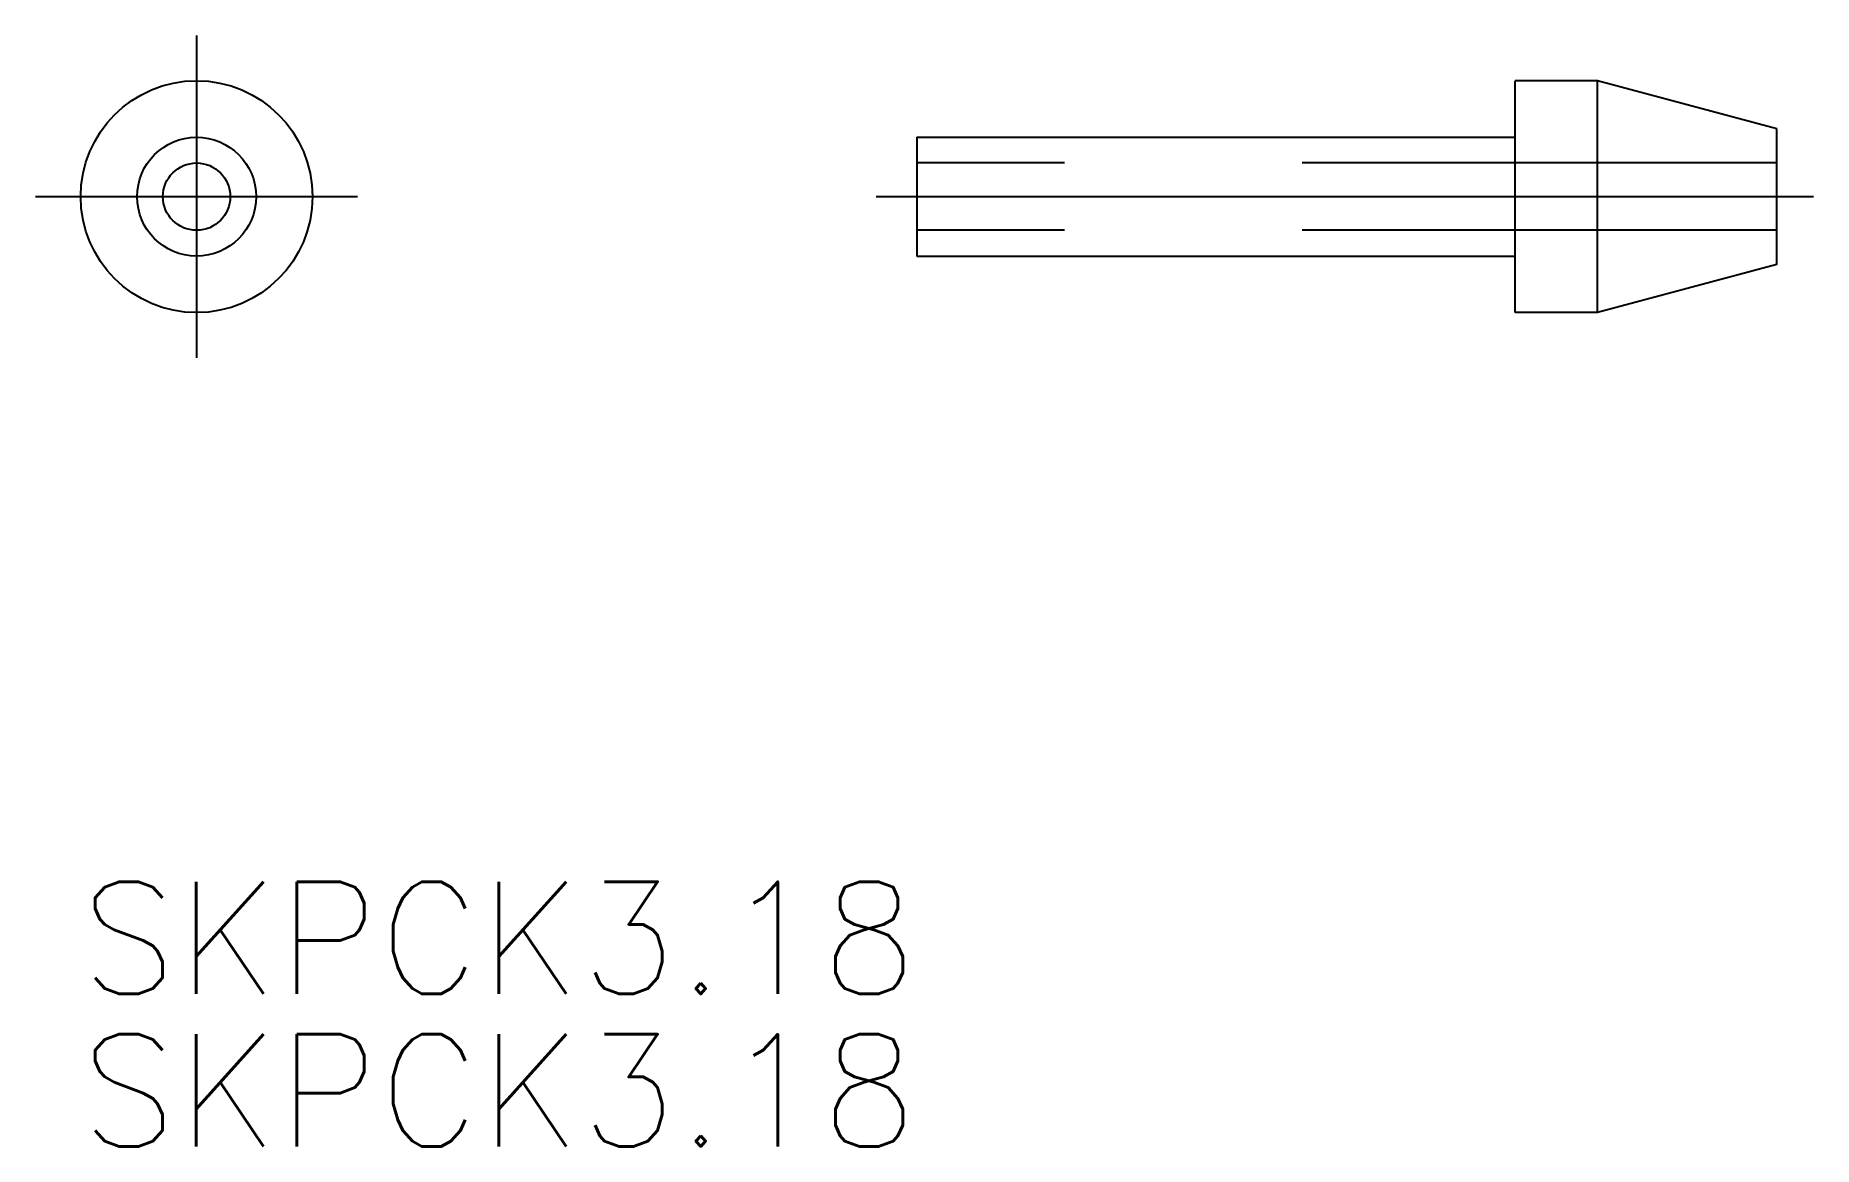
# Model space of a CAD drawing. Extents: x -4.3 to 43.2, y -25.4 to 4.3.
import ezdxf

# ---------------------------------------------------------------- set-up
doc = ezdxf.new("R2010")
doc.units = 0
doc.linetypes.add('CENTER', pattern=[50.8, 31.75, -6.35, 6.35, -6.35])
doc.linetypes.add('DASHED', pattern=[19.05, 12.7, -6.35])
doc.layers.get('0').update_dxf_attribs({"linetype": 'CONTINUOUS'})
doc.layers.add('CENTER', color=1, linetype='CENTER')
doc.styles.get("Standard").update_dxf_attribs({"font": 'txt.shx', "height": 3, "bigfont": 'bigfont.shx'})

# ---------------------------------------------------------------- blocks, each defined once
blk = doc.blocks.new('*U9')
at = {"color": 7, "linetype": 'CONTINUOUS'}
blk.add_text('SKPCK3.18', height=3, dxfattribs=at).set_placement((-3.1, -21.316))
blk = doc.blocks.new('*U10')
at = {"color": 7, "linetype": 'CONTINUOUS'}
blk.add_text('SKPCK3.18', height=3, dxfattribs=at).set_placement((-3.1, -25.394))

msp = doc.modelspace()

# ---------------------------------------------------------------- linework, layer by layer
at = {"color": 7, "linetype": 'CONTINUOUS'}
for p, q in [((37.467, 3.1), (35.267, 3.1)), ((35.267, -3.1), (35.267, 3.1)), ((42.267, 1.814), (37.467, 3.1)), ((37.467, -3.1), (37.467, 3.1)), ((19.267, 1.59), (35.267, 1.59)), ((19.267, 1.59), (19.267, -1.59)), ((42.267, -1.814), (42.267, 1.814)), ((19.267, -1.59), (35.267, -1.59)), ((42.267, -1.814), (37.467, -3.1)), ((37.467, -3.1), (35.267, -3.1))]:
    msp.add_line(p, q, dxfattribs=at)
at = {"color": 3, "linetype": 'DASHED'}
for p, q in [((42.267, 0.9), (19.267, 0.9)), ((42.267, -0.9), (19.267, -0.9))]:
    msp.add_line(p, q, dxfattribs=at)
at = {"color": 7, "linetype": 'CONTINUOUS'}
for radius in [3.1, 1.59, 0.9]:
    msp.add_circle((0, 0), radius, dxfattribs=at)
at = {"layer": 'CENTER', "color": 1, "linetype": 'CENTER'}
for p, q in [((0, 4.307), (0, -4.307)), ((-4.307, 0), (4.307, 0)), ((18.179, 0), (43.245, 0))]:
    msp.add_line(p, q, dxfattribs=at)

# ---------------------------------------------------------------- block references
at = {"color": 7, "linetype": 'CONTINUOUS'}
for name in ['*U9', '*U10']:
    msp.add_blockref(name, (0, 0), dxfattribs=at)

doc.saveas('drawing.dxf')
